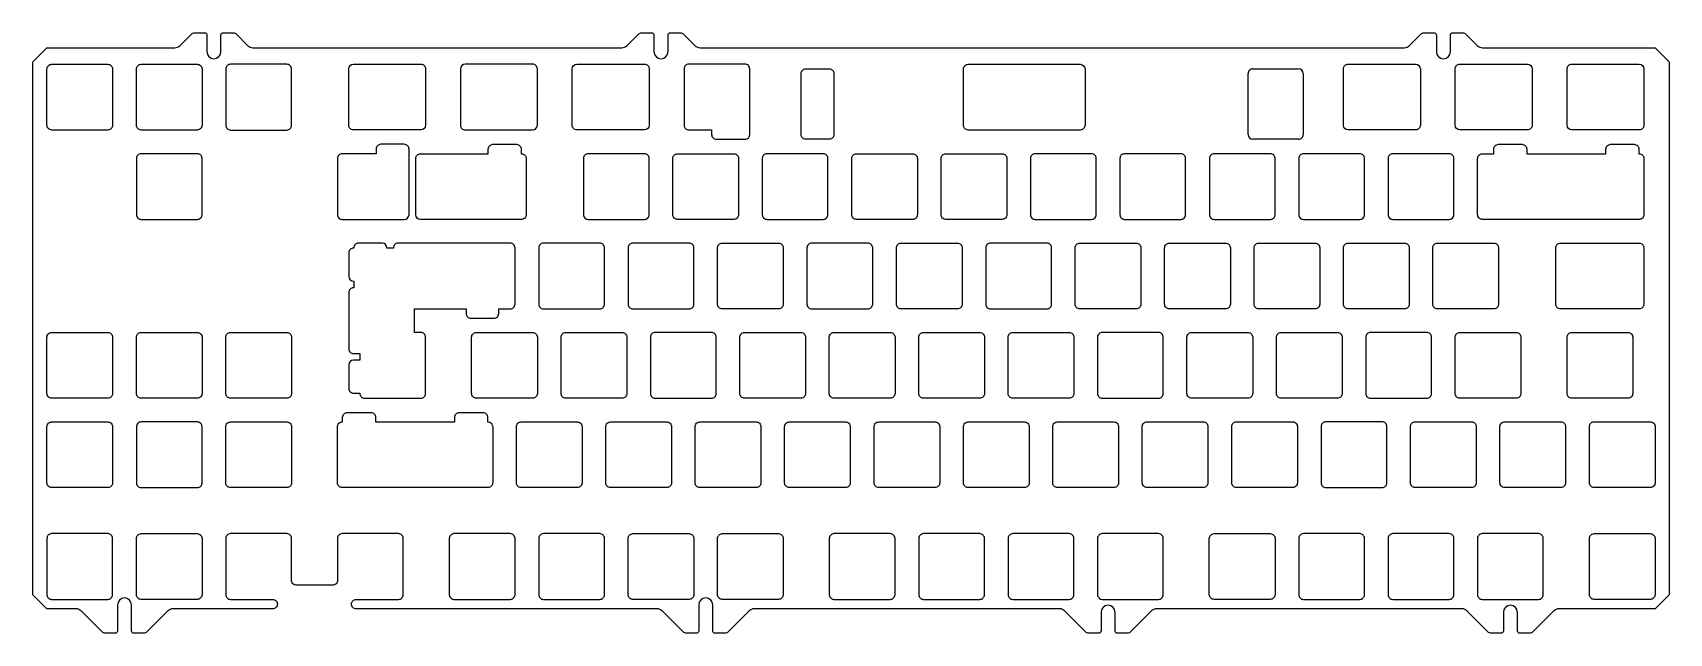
# Model space of a CAD drawing. Header units: millimetres. Extents: x -60 to 289, y -8 to 120.
import ezdxf

# ---------------------------------------------------------------- set-up
doc = ezdxf.new("R2010")
doc.units = ezdxf.units.MM
doc.layers.get('0').update_dxf_attribs({"linetype": 'CONTINUOUS'})

msp = doc.modelspace()

# ---------------------------------------------------------------- linework, layer by layer
for p, q in [((199.91, 112.14), (209.67, 112.14)), ((198.91, 98.14), (198.91, 111.14)), ((210.67, 111.14), (210.67, 98.14)), ((209.67, 97.14), (199.91, 97.14))]:
    msp.add_line(p, q)
for points in [[(75.32, 119.35, -0.414214), (75.82, 119.85), (77.91, 119.85, -0.198912), (78.61, 119.55), (81.08, 117.09, 0.198912), (82.14, 116.65), (232.19, 116.65, 0.198912), (233.25, 117.09), (235.72, 119.55, -0.198912), (236.42, 119.85), (238.51, 119.85, -0.414214), (239.01, 119.35), (239.01, 115.82, 1), (242.01, 115.82), (242.01, 119.35, -0.414214), (242.51, 119.85), (244.59, 119.85, -0.198912), (245.3, 119.55), (247.77, 117.09, 0.198912), (248.83, 116.65), (285.63, 116.65), (288.63, 113.65), (288.63, 0.09), (285.63, -2.91), (265.12, -2.91, 0.198912), (264.06, -3.35), (259.59, -7.82, -0.198912), (258.88, -8.11), (256.8, -8.11, -0.414214), (256.3, -7.61), (256.3, -3.66, 1), (253.3, -3.66), (253.3, -7.61, -0.414214), (252.8, -8.11), (250.71, -8.11, -0.198912), (250, -7.82), (245.54, -3.35, 0.198912), (244.47, -2.91), (179.39, -2.91, 0.198912), (178.33, -3.35), (173.86, -7.82, -0.198912), (173.16, -8.11), (171.07, -8.11, -0.414214), (170.57, -7.61), (170.57, -3.66, 1), (167.57, -3.66), (167.57, -7.61, -0.414214), (167.07, -8.11), (164.99, -8.11, -0.198912), (164.28, -7.82), (159.81, -3.35, 0.198912), (158.75, -2.91), (93.67, -2.91, 0.198912), (92.61, -3.35), (88.14, -7.82, -0.198912), (87.43, -8.11), (85.35, -8.11, -0.414214), (84.85, -7.61), (84.85, -2.09, 1), (81.85, -2.09), (81.85, -7.61, -0.414214), (81.35, -8.11), (79.26, -8.11, -0.198912), (78.55, -7.82), (74.09, -3.35, 0.198912), (73.02, -2.91), (8.9, -2.91, -0.414214), (7.9, -1.91), (7.9, -1.89, -0.414214), (8.9, -0.89), (17.9, -0.89, 0.414214), (18.9, 0.11), (18.9, 12.11, 0.414214), (17.9, 13.11), (5.9, 13.11, 0.414214), (4.9, 12.11), (4.9, 3.16, -0.414214), (3.9, 2.16), (-3.9, 2.16, -0.414214), (-4.9, 3.16), (-4.9, 12.11, 0.414214), (-5.9, 13.11), (-17.9, 13.11, 0.414214), (-18.9, 12.11), (-18.9, 0.11, 0.414214), (-17.9, -0.89), (-8.9, -0.89, -0.414214), (-7.9, -1.89), (-7.9, -1.91, -0.414214), (-8.9, -2.91), (-30.16, -2.91, 0.198912), (-31.22, -3.35), (-35.69, -7.82, -0.198912), (-36.39, -8.11), (-38.48, -8.11, -0.414214), (-38.98, -7.61), (-38.98, -2.09, 1), (-41.98, -2.09), (-41.98, -7.61, -0.414214), (-42.48, -8.11), (-44.56, -8.11, -0.198912), (-45.27, -7.82), (-49.74, -3.35, 0.198912), (-50.8, -2.91), (-57.03, -2.91), (-60.03, 0.09), (-60.03, 113.65), (-57.03, 116.65), (-29.75, 116.65, 0.198912), (-28.69, 117.09), (-26.22, 119.55, -0.198912), (-25.51, 119.85), (-23.43, 119.85, -0.414214), (-22.93, 119.35), (-22.93, 115.82, 1), (-19.93, 115.82), (-19.93, 119.35, -0.414214), (-19.43, 119.85), (-17.34, 119.85, -0.198912), (-16.64, 119.55), (-14.17, 117.09, 0.198912), (-13.11, 116.65), (65.5, 116.65, 0.198912), (66.56, 117.09), (69.03, 119.55, -0.198912), (69.74, 119.85), (71.82, 119.85, -0.414214), (72.32, 119.35), (72.32, 115.82, 1), (75.32, 115.82)], [(-56, 99.12, -0.414214), (-57, 100.12), (-57, 112.12, -0.414214), (-56, 113.12), (-44, 113.12, -0.414214), (-43, 112.12), (-43, 100.12, -0.414214), (-44, 99.12)], [(-23.95, 100.12, -0.414214), (-24.95, 99.12), (-36.95, 99.12, -0.414214), (-37.95, 100.12), (-37.95, 112.12, -0.414214), (-36.95, 113.12), (-24.95, 113.12, -0.414214), (-23.95, 112.12)], [(-18.9, 112.12), (-18.9, 100.12, 0.414214), (-17.9, 99.12), (-5.9, 99.12, 0.414214), (-4.9, 100.12), (-4.9, 112.12, 0.414214), (-5.9, 113.12), (-17.9, 113.12, 0.414214)], [(7.29, 112.14, -0.414213), (8.29, 113.14), (22.67, 113.14, -0.414214), (23.67, 112.14), (23.67, 100.14, -0.414213), (22.67, 99.14), (8.29, 99.14, -0.414214), (7.29, 100.14)], [(32.1, 99.14), (46.48, 99.14, 0.414213), (47.48, 100.14), (47.48, 112.14, 0.414214), (46.48, 113.14), (32.1, 113.14, 0.414213), (31.1, 112.14), (31.1, 100.14, 0.414214)], [(71.3, 100.14, -0.414213), (70.3, 99.14), (55.91, 99.14, -0.414214), (54.91, 100.14), (54.91, 112.14, -0.414213), (55.91, 113.14), (70.3, 113.14, -0.414214), (71.3, 112.14)], [(92.73, 98.14), (92.73, 112.14, 0.414214), (91.73, 113.14), (79.73, 113.14, 0.414214), (78.73, 112.14), (78.73, 100.14, 0.414214), (79.73, 99.14), (84.61, 99.14), (84.61, 98.14, 0.414214), (85.61, 97.14), (91.73, 97.14, 0.414214)], [(104.66, 97.14, -0.414214), (103.66, 98.14), (103.66, 111.14, -0.414214), (104.66, 112.14), (109.66, 112.14, -0.414214), (110.66, 111.14), (110.66, 98.14, -0.414214), (109.66, 97.14)], [(148.78, 113.12, -0.001593), (148.78, 113.12), (163.16, 113.12, -0.414213), (164.16, 112.12), (164.16, 100.12, -0.414214), (163.16, 99.12), (139.26, 99.12, -0.414214), (138.26, 100.12), (138.26, 112.12, -0.414214), (139.26, 113.12)], [(220.22, 99.14, -0.414213), (219.22, 100.14), (219.22, 112.14, -0.414214), (220.22, 113.14), (234.6, 113.14, -0.414213), (235.6, 112.14), (235.6, 100.14, -0.414214), (234.6, 99.14)], [(244.03, 99.14, -0.414213), (243.03, 100.14), (243.03, 112.14, -0.414214), (244.03, 113.14), (258.41, 113.14, -0.414213), (259.41, 112.14), (259.41, 100.14, -0.414214), (258.41, 99.14)], [(266.85, 112.14, -0.414214), (267.85, 113.14), (282.23, 113.14, -0.414213), (283.23, 112.14), (283.23, 100.14, -0.414214), (282.23, 99.14), (267.85, 99.14, -0.414213), (266.85, 100.14)], [(13.14, 94.07), (5.91, 94.07, 0.414214), (4.91, 93.07), (4.91, 81.07, 0.414214), (5.91, 80.07), (17.91, 80.07), (17.92, 80.07), (19.14, 80.07, 0.412767), (20.14, 81.07), (20.14, 94.07), (20.14, 94.08), (20.14, 95.07, 0.414214), (19.14, 96.07), (14.14, 96.07, 0.414214), (13.14, 95.07)], [(37.02, 95.07, -0.414214), (38.02, 96.07), (43.02, 96.07, -0.414214), (44.02, 95.07), (44.02, 94.07), (44.1, 94.07, -0.414214), (45.1, 93.07), (45.1, 81.07, -0.414214), (44.1, 80.07), (22.58, 80.07, -0.414213), (21.58, 81.07), (21.58, 93.07, -0.414214), (22.58, 94.07), (37.02, 94.07)], [(251.26, 95.07, -0.414214), (252.26, 96.07), (257.26, 96.07, -0.414214), (258.26, 95.07), (258.26, 94.07), (275.14, 94.07), (275.14, 94.08), (275.14, 95.07, -0.414214), (276.14, 96.07), (281.14, 96.07, -0.414214), (282.14, 95.07), (282.14, 94.07), (282.23, 94.07, -0.414214), (283.23, 93.07), (283.23, 81.07, -0.414214), (282.23, 80.07), (248.8, 80.07, -0.414214), (247.8, 81.07), (247.8, 93.07, -0.414214), (248.8, 94.07), (251.26, 94.07)], [(-24.95, 94.07), (-36.95, 94.07, 0.414214), (-37.95, 93.07), (-37.95, 81.07, 0.414214), (-36.95, 80.07), (-24.95, 80.07, 0.414214), (-23.95, 81.07), (-23.95, 93.07, 0.414214)], [(57.3, 93.07), (57.3, 81.07, 0.414214), (58.3, 80.07), (70.3, 80.07, 0.414214), (71.3, 81.07), (71.3, 93.07, 0.414214), (70.3, 94.07), (58.3, 94.07, 0.414214)], [(77.35, 80.07, -0.414214), (76.35, 81.07), (76.35, 93.07, -0.414214), (77.35, 94.07), (89.35, 94.07, -0.414214), (90.35, 93.07), (90.35, 81.07, -0.414214), (89.35, 80.07)], [(108.4, 94.07), (96.4, 94.07, 0.414214), (95.4, 93.07), (95.4, 81.07, 0.414214), (96.4, 80.07), (108.4, 80.07, 0.414214), (109.4, 81.07), (109.4, 93.07, 0.414214)], [(127.45, 94.07, -0.414214), (128.45, 93.07), (128.45, 81.07, -0.414214), (127.45, 80.07), (115.45, 80.07, -0.414214), (114.45, 81.07), (114.45, 93.07, -0.414214), (115.45, 94.07)], [(133.5, 93.07, -0.414214), (134.5, 94.07), (146.5, 94.07, -0.414214), (147.5, 93.07), (147.5, 81.07, -0.414214), (146.5, 80.07), (134.5, 80.07, -0.414214), (133.5, 81.07)], [(153.55, 80.07), (165.55, 80.07, 0.414214), (166.55, 81.07), (166.55, 93.07, 0.414214), (165.55, 94.07), (153.55, 94.07, 0.414214), (152.55, 93.07), (152.55, 81.07, 0.414214)], [(184.6, 94.07), (172.6, 94.07, 0.414214), (171.6, 93.07), (171.6, 81.07, 0.414214), (172.6, 80.07), (184.6, 80.07, 0.414214), (185.6, 81.07), (185.6, 93.07, 0.414214)], [(204.65, 81.07), (204.65, 93.07, 0.414214), (203.65, 94.07), (191.65, 94.07, 0.414214), (190.65, 93.07), (190.65, 81.07, 0.414214), (191.65, 80.07), (203.65, 80.07, 0.414214)], [(209.7, 93.07), (209.7, 81.07, 0.414214), (210.7, 80.07), (222.7, 80.07, 0.414214), (223.7, 81.07), (223.7, 93.07, 0.414214), (222.7, 94.07), (210.7, 94.07, 0.414214)], [(228.75, 93.07), (228.75, 81.07, 0.414214), (229.75, 80.07), (241.75, 80.07, 0.414214), (242.75, 81.07), (242.75, 93.07, 0.414214), (241.75, 94.07), (229.75, 94.07, 0.414214)], [(21.32, 61.02), (32.29, 61.02), (32.29, 60.02, 0.414218), (33.29, 59.02), (35.75, 59.02), (38.25, 59.02, 0.414214), (39.25, 60.02), (39.25, 61.02), (41.72, 61.02, 0.414214), (42.72, 62.02), (42.72, 74.02, 0.414214), (41.72, 75.02), (17.81, 75.02, 0.414214), (16.81, 74.02), (16.81, 73.94), (15.41, 73.94), (15.41, 74.02, 0.401509), (14.46, 75.02), (9.38, 75.02, 0.414214), (8.38, 74.02), (8.38, 73.94), (8.32, 73.94, 0.414214), (7.32, 72.94), (7.32, 67.93, 0.412767), (8.32, 66.94), (8.38, 66.94), (8.38, 65.5), (8.32, 65.5, 0.414214), (7.32, 64.5), (7.32, 52.5, 0.414214), (8.32, 51.5), (9.67, 51.5), (9.67, 50.06), (8.32, 50.06, 0.412767), (7.32, 49.06), (7.32, 44.06, 0.414214), (8.32, 43.06), (9.67, 43.06), (9.67, 42.97, 0.414214), (10.67, 41.97), (22.67, 41.97, 0.414214), (23.67, 42.97), (23.67, 54.97, 0.414214), (22.67, 55.97), (21.32, 55.97)], [(47.77, 74.02), (47.77, 62.02, 0.414214), (48.77, 61.02), (60.77, 61.02, 0.414214), (61.77, 62.02), (61.77, 74.02, 0.414214), (60.77, 75.02), (48.77, 75.02, 0.414214)], [(66.82, 74.02), (66.82, 62.02, 0.414214), (67.82, 61.02), (79.82, 61.02, 0.414214), (80.82, 62.02), (80.82, 74.02, 0.414214), (79.82, 75.02), (67.82, 75.02, 0.414214)], [(85.87, 74.02, -0.414214), (86.87, 75.02), (98.87, 75.02, -0.414214), (99.87, 74.02), (99.87, 62.02, -0.414214), (98.87, 61.02), (86.87, 61.02, -0.414214), (85.87, 62.02)], [(104.92, 74.02), (104.92, 62.02, 0.414214), (105.92, 61.02), (117.92, 61.02, 0.414214), (118.92, 62.02), (118.92, 74.02, 0.414214), (117.92, 75.02), (105.92, 75.02, 0.414214)], [(136.97, 75.02, -0.414214), (137.97, 74.02), (137.97, 62.02, -0.414214), (136.97, 61.02), (124.97, 61.02, -0.414214), (123.97, 62.02), (123.97, 74.02, -0.414214), (124.97, 75.02)], [(156.02, 75.02), (144.02, 75.02, 0.414214), (143.02, 74.02), (143.02, 62.02, 0.414214), (144.02, 61.02), (156.02, 61.02, 0.414214), (157.02, 62.02), (157.02, 74.02, 0.414214)], [(162.07, 74.02, -0.414214), (163.07, 75.02), (175.07, 75.02, -0.414214), (176.07, 74.02), (176.07, 62.02, -0.414214), (175.07, 61.02), (163.07, 61.02, -0.414214), (162.07, 62.02)], [(181.12, 74.02, -0.414214), (182.12, 75.02), (194.12, 75.02, -0.414214), (195.12, 74.02), (195.12, 62.02, -0.414214), (194.12, 61.02), (182.12, 61.02, -0.414214), (181.12, 62.02)], [(201.17, 61.02, -0.414214), (200.17, 62.02), (200.17, 74.02, -0.414214), (201.17, 75.02), (213.17, 75.02, -0.414214), (214.17, 74.02), (214.17, 62.02, -0.414214), (213.17, 61.02)], [(232.22, 75.02, -0.414214), (233.22, 74.02), (233.22, 62.02, -0.414214), (232.22, 61.02), (220.22, 61.02, -0.414214), (219.22, 62.02), (219.22, 74.02, -0.414214), (220.22, 75.02)], [(239.27, 61.02, -0.414214), (238.27, 62.02), (238.27, 74.02, -0.414214), (239.27, 75.02), (251.27, 75.02, -0.414214), (252.27, 74.02), (252.27, 62.02, -0.414214), (251.27, 61.02)], [(264.46, 74.02, -0.414214), (265.46, 75.02), (282.23, 75.02, -0.414214), (283.23, 74.02), (283.23, 62.02, -0.414214), (282.23, 61.02), (265.46, 61.02, -0.414214), (264.46, 62.02)], [(-57, 54.97, -0.414214), (-56, 55.97), (-44, 55.97, -0.414214), (-43, 54.97), (-43, 42.97, -0.414214), (-44, 41.97), (-56, 41.97, -0.414214), (-57, 42.97)], [(-37.95, 54.97, -0.414214), (-36.95, 55.97), (-24.95, 55.97, -0.414214), (-23.95, 54.97), (-23.95, 42.97, -0.414214), (-24.95, 41.97), (-36.95, 41.97, -0.414214), (-37.95, 42.97)], [(-18.9, 54.97, -0.414214), (-17.9, 55.97), (-5.9, 55.97, -0.414214), (-4.9, 54.97), (-4.9, 42.97, -0.414214), (-5.9, 41.97), (-17.9, 41.97, -0.414214), (-18.9, 42.97)], [(47.48, 42.97, -0.414214), (46.48, 41.97), (34.48, 41.97, -0.414214), (33.48, 42.97), (33.48, 54.97, -0.414214), (34.48, 55.97), (46.48, 55.97, -0.414214), (47.48, 54.97)], [(66.53, 42.97, -0.414214), (65.53, 41.97), (53.53, 41.97, -0.414214), (52.53, 42.97), (52.53, 54.97, -0.414214), (53.53, 55.97), (65.53, 55.97, -0.414214), (66.53, 54.97)], [(71.58, 54.97), (71.58, 42.97, 0.414214), (72.58, 41.97), (84.58, 41.97, 0.414214), (85.58, 42.97), (85.58, 54.97, 0.414214), (84.58, 55.97), (72.58, 55.97, 0.414214)], [(90.63, 54.97, -0.414214), (91.63, 55.97), (103.63, 55.97, -0.414214), (104.63, 54.97), (104.63, 42.97, -0.414214), (103.63, 41.97), (91.63, 41.97, -0.414214), (90.63, 42.97)], [(122.68, 55.97, -0.414214), (123.68, 54.97), (123.68, 42.97, -0.414214), (122.68, 41.97), (110.68, 41.97, -0.414214), (109.68, 42.97), (109.68, 54.97, -0.414214), (110.68, 55.97)], [(129.73, 41.97, -0.414214), (128.73, 42.97), (128.73, 54.97, -0.414214), (129.73, 55.97), (141.73, 55.97, -0.414214), (142.73, 54.97), (142.73, 42.97, -0.414214), (141.73, 41.97)], [(161.78, 42.97, -0.414214), (160.78, 41.97), (148.78, 41.97, -0.414214), (147.78, 42.97), (147.78, 54.97, -0.414214), (148.78, 55.97), (160.78, 55.97, -0.414214), (161.78, 54.97)], [(167.83, 41.97), (179.83, 41.97, 0.414214), (180.83, 42.97), (180.83, 54.97, 0.414214), (179.83, 55.97), (167.83, 55.97, 0.414214), (166.83, 54.97), (166.83, 42.97, 0.414214)], [(185.88, 54.97, -0.414214), (186.88, 55.97), (198.88, 55.97, -0.414214), (199.88, 54.97), (199.88, 42.97, -0.414214), (198.88, 41.97), (186.88, 41.97, -0.414214), (185.88, 42.97)], [(205.93, 41.97, -0.414214), (204.93, 42.97), (204.93, 54.97, -0.414214), (205.93, 55.97), (217.93, 55.97, -0.414214), (218.93, 54.97), (218.93, 42.97, -0.414214), (217.93, 41.97)], [(236.98, 55.97), (224.98, 55.97, 0.414214), (223.98, 54.97), (223.98, 42.97, 0.414214), (224.98, 41.97), (236.98, 41.97, 0.414214), (237.98, 42.97), (237.98, 54.97, 0.414214)], [(243.03, 54.97, -0.414214), (244.03, 55.97), (256.03, 55.97, -0.414214), (257.03, 54.97), (257.03, 42.97, -0.414214), (256.03, 41.97), (244.03, 41.97, -0.414214), (243.03, 42.97)], [(280.85, 42.97, -0.414214), (279.85, 41.97), (267.85, 41.97, -0.414214), (266.85, 42.97), (266.85, 54.97, -0.414214), (267.85, 55.97), (279.85, 55.97, -0.414214), (280.85, 54.97)], [(36.96, 36.92, -0.414214), (37.96, 35.92), (37.96, 23.92, -0.414214), (36.96, 22.92), (5.91, 22.92, -0.414214), (4.91, 23.92), (4.91, 35.92, -0.414214), (5.91, 36.92), (6, 36.92), (6, 37.92, -0.414214), (7, 38.92), (12, 38.92, -0.414214), (13, 37.92), (13, 36.92), (29.87, 36.92), (29.87, 36.93), (29.87, 37.92, -0.414214), (30.87, 38.92), (35.87, 38.92, -0.414214), (36.87, 37.92), (36.87, 36.92)], [(-57, 35.92, -0.414214), (-56, 36.92), (-44, 36.92, -0.414214), (-43, 35.92), (-43, 23.92, -0.414214), (-44, 22.92), (-56, 22.92, -0.414214), (-57, 23.92)], [(-36.95, 22.92), (-24.95, 22.92, 0.414214), (-23.95, 23.92), (-23.95, 35.92, 0.414214), (-24.95, 36.92), (-36.95, 36.92, 0.414214), (-37.95, 35.92), (-37.95, 23.92, 0.414214)], [(-18.9, 35.92, -0.414214), (-17.9, 36.92), (-5.9, 36.92, -0.414214), (-4.9, 35.92), (-4.9, 23.92, -0.414214), (-5.9, 22.92), (-17.9, 22.92, -0.414214), (-18.9, 23.92)], [(43.01, 35.92, -0.414214), (44.01, 36.92), (56.01, 36.92, -0.414214), (57.01, 35.92), (57.01, 23.92, -0.414214), (56.01, 22.92), (44.01, 22.92, -0.414214), (43.01, 23.92)], [(63.06, 22.92, -0.414214), (62.06, 23.92), (62.06, 35.92, -0.414214), (63.06, 36.92), (75.06, 36.92, -0.414214), (76.06, 35.92), (76.06, 23.92, -0.414214), (75.06, 22.92)], [(81.11, 35.92, -0.414214), (82.11, 36.92), (94.11, 36.92, -0.414214), (95.11, 35.92), (95.11, 23.92, -0.414214), (94.11, 22.92), (82.11, 22.92, -0.414214), (81.11, 23.92)], [(100.16, 35.92, -0.414214), (101.16, 36.92), (113.16, 36.92, -0.414214), (114.16, 35.92), (114.16, 23.92, -0.414214), (113.16, 22.92), (101.16, 22.92, -0.414214), (100.16, 23.92)], [(119.21, 35.92, -0.414214), (120.21, 36.92), (132.21, 36.92, -0.414214), (133.21, 35.92), (133.21, 23.92, -0.414214), (132.21, 22.92), (120.21, 22.92, -0.414214), (119.21, 23.92)], [(138.26, 35.92, -0.414214), (139.26, 36.92), (151.26, 36.92, -0.414214), (152.26, 35.92), (152.26, 23.92, -0.414214), (151.26, 22.92), (139.26, 22.92, -0.414214), (138.26, 23.92)], [(171.31, 23.92, -0.414214), (170.31, 22.92), (158.31, 22.92, -0.414214), (157.31, 23.92), (157.31, 35.92, -0.414214), (158.31, 36.92), (170.31, 36.92, -0.414214), (171.31, 35.92)], [(177.36, 22.94, -0.414214), (176.36, 23.94), (176.36, 35.94, -0.414214), (177.36, 36.94), (189.36, 36.94, -0.414214), (190.36, 35.94), (190.36, 23.94, -0.414214), (189.36, 22.94)], [(195.41, 35.94, -0.414214), (196.41, 36.94), (208.41, 36.94, -0.414214), (209.41, 35.94), (209.41, 23.94, -0.414214), (208.41, 22.94), (196.41, 22.94, -0.414214), (195.41, 23.94)], [(214.46, 35.94), (214.46, 23.94, 0.414214), (215.46, 22.94), (227.46, 22.94, 0.414214), (228.46, 23.94), (228.46, 35.94, 0.414214), (227.46, 36.94), (215.46, 36.94, 0.414214)], [(233.51, 35.94, -0.414214), (234.51, 36.94), (246.51, 36.94, -0.414214), (247.51, 35.94), (247.51, 23.94, -0.414214), (246.51, 22.94), (234.51, 22.94, -0.414214), (233.51, 23.94)], [(252.56, 35.94, -0.414214), (253.56, 36.94), (265.56, 36.94, -0.414214), (266.56, 35.94), (266.56, 23.94, -0.414214), (265.56, 22.94), (253.56, 22.94, -0.414214), (252.56, 23.94)], [(285.61, 23.94, -0.414214), (284.61, 22.94), (272.61, 22.94, -0.414214), (271.61, 23.94), (271.61, 35.94, -0.414214), (272.61, 36.94), (284.61, 36.94, -0.414214), (285.61, 35.94)], [(-57, 12.11), (-57, 0.11, 0.414214), (-56, -0.89), (-44, -0.89, 0.414214), (-43, 0.11), (-43, 12.11, 0.414214), (-44, 13.11), (-56, 13.11, 0.414214)], [(-37.95, 12.11, -0.414214), (-36.95, 13.11), (-24.95, 13.11, -0.414214), (-23.95, 12.11), (-23.95, 0.11, -0.414214), (-24.95, -0.89), (-36.95, -0.89, -0.414214), (-37.95, 0.11)], [(42.72, 0.11), (42.72, 12.11, 0.414214), (41.72, 13.11), (29.72, 13.11, 0.414214), (28.72, 12.11), (28.72, 0.11, 0.414214), (29.72, -0.89), (41.72, -0.89, 0.414214)], [(48.77, -0.89), (60.77, -0.89, 0.414214), (61.77, 0.11), (61.77, 12.11, 0.414214), (60.77, 13.11), (48.77, 13.11, 0.414214), (47.77, 12.11), (47.77, 0.11, 0.414214)], [(79.82, 13.11, -0.414214), (80.82, 12.11), (80.82, 0.11, -0.414214), (79.82, -0.89), (67.82, -0.89, -0.414214), (66.82, 0.11), (66.82, 12.11, -0.414214), (67.82, 13.11)], [(85.87, 12.11, -0.414214), (86.87, 13.11), (98.87, 13.11, -0.414214), (99.87, 12.11), (99.87, 0.11, -0.414214), (98.87, -0.89), (86.87, -0.89, -0.414214), (85.87, 0.11)], [(123.68, 0.11), (123.68, 12.11, 0.414214), (122.68, 13.11), (110.68, 13.11, 0.414214), (109.68, 12.11), (109.68, 0.11, 0.414214), (110.68, -0.89), (122.68, -0.89, 0.414214)], [(128.73, 12.11), (128.73, 0.11, 0.414214), (129.73, -0.89), (141.73, -0.89, 0.414214), (142.73, 0.11), (142.73, 12.11, 0.414214), (141.73, 13.11), (129.73, 13.11, 0.414214)], [(148.78, -0.89), (160.78, -0.89, 0.414214), (161.78, 0.11), (161.78, 12.11, 0.414214), (160.78, 13.11), (148.78, 13.11, 0.414214), (147.78, 12.11), (147.78, 0.11, 0.414214)], [(166.83, 12.11), (166.83, 0.11, 0.414214), (167.83, -0.89), (179.83, -0.89, 0.414214), (180.83, 0.11), (180.83, 12.11, 0.414214), (179.83, 13.11), (167.83, 13.11, 0.414214)], [(190.64, 12.11, -0.414214), (191.64, 13.11), (203.64, 13.11, -0.414214), (204.64, 12.11), (204.64, 0.11, -0.414214), (203.64, -0.89), (191.64, -0.89, -0.414214), (190.64, 0.11)], [(222.69, 13.11), (210.69, 13.11, 0.414214), (209.69, 12.11), (209.69, 0.11, 0.414214), (210.69, -0.89), (222.69, -0.89, 0.414214), (223.69, 0.11), (223.69, 12.11, 0.414214)], [(228.74, 12.11), (228.74, 0.11, 0.414214), (229.74, -0.89), (241.74, -0.89, 0.414214), (242.74, 0.11), (242.74, 12.11, 0.414214), (241.74, 13.11), (229.74, 13.11, 0.414214)], [(260.79, 13.11), (248.79, 13.11, 0.414214), (247.79, 12.11), (247.79, 0.11, 0.414214), (248.79, -0.89), (260.79, -0.89, 0.414214), (261.79, 0.11), (261.79, 12.11, 0.414214)], [(271.61, 12.11, -0.414214), (272.61, 13.11), (284.61, 13.11, -0.414214), (285.61, 12.11), (285.61, 0.11, -0.414214), (284.61, -0.89), (272.61, -0.89, -0.414214), (271.61, 0.11)]]:
    msp.add_lwpolyline(points, format="xyb", close=True)
for centre, start, end in [((199.91, 111.14), 89.9782, 180), ((209.67, 111.14), 0, 89.9782), ((199.91, 98.14), 180, 269.9782), ((209.67, 98.14), -90.0218, 0)]:
    msp.add_arc(centre, 1, start, end)

doc.saveas('drawing.dxf')
